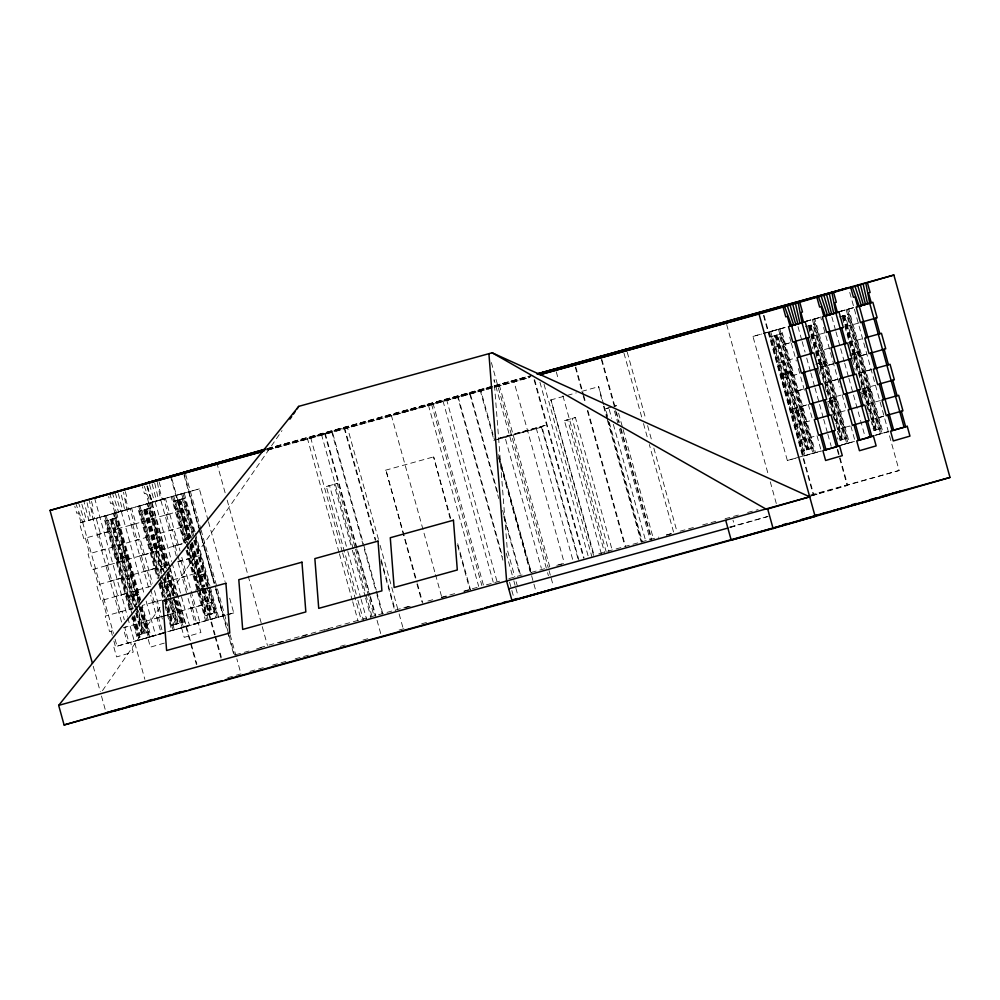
<?xml version="1.0" encoding="UTF-8"?>
<svg xmlns="http://www.w3.org/2000/svg" width="1000" height="1000" viewBox="0 0 1000 1000"><rect width="100%" height="100%" fill="white"/><g stroke="black" fill="none" stroke-linecap="round" stroke-linejoin="round"><path stroke-width="0.75" stroke-dasharray="5 3.75" d="M102.463 690.662L160.85 606.112M167.037 597.15L282 430.637M492.663 386.512L457.55 396.662L503.675 562.987M494.162 386.075L513.65 380.45L563.938 561.763M266.837 449.663L532.863 375.4M116.55 512.625L103.562 516.35L130.15 612.2M150.375 502.85L137.387 506.575L157.325 578.462M75.625 503.013L82.613 522.15L131.688 508.425L152.413 583.162M109.45 493.237L116.438 512.375L165.525 498.65L180.025 550.962M144.275 486.2L150.275 502.6L199.35 488.875L208.05 520.262M117.35 558.05L106.975 520.625L117.125 517.712L140.1 600.562M151.175 548.275L140.8 510.85L150.95 507.938L167 565.812M185.012 538.5L174.625 501.075L184.775 498.162L194.325 532.587M795.612 458.212L787.35 460.5L752.95 336.45L761.875 333.875M768.1 332.262L781.075 328.537L815.487 452.587L802.5 456.312L821.538 451.037M804.5 321.775L814.912 318.762L849.312 442.812L837.812 446.1M838.325 311.988L848.737 308.988L883.138 433.038L871.637 436.325M593.55 555.438L550.975 399.9L594.075 555.288M770.212 336.9L781.65 333.625L813.363 447.95L801.925 451.225L770.212 336.9L771.513 336.538L781.888 373.963L792.025 371.037L780.6 374.312L783.175 373.6M805.337 326.763L815.487 323.85L847.188 438.175L838.325 440.737L837.5 437.738M839.163 316.988L849.312 314.075L881.012 428.4L872.163 430.962M603.65 404.613L598.675 386.688L601.888 400.288M131.15 524.875L134.275 523.975L129.975 508.462L113.287 513.288L117.587 528.8L152.1 519.075M164.975 515.1L168.1 514.2L163.8 498.688L147.113 503.512L151.412 519.025L185.925 509.3M101.625 550.15L104.738 549.25L109.038 564.763L105.925 565.662M135.45 540.375L138.575 539.475L142.875 554.987L139.75 555.887L160.7 550.087M169.275 530.6L172.4 529.7L176.7 545.212L173.575 546.112L185.55 542.8M356.238 594.288L326.362 486.538L337.275 483.425L355.112 547.775M415.288 578L385.925 470.1L417.05 582.337M450.637 518.25L433.625 456.887L450.112 518.4M504.825 436.6L497.4 438.738L546.625 425.012L504.825 436.6L541.35 568.288M493.787 440.4L542.013 427.038L578.95 560.237M601.375 553.875L564.438 420.675L575.413 417.55L612.35 550.737M607.587 416.287L605.513 408.812L611.938 406.95M613.925 406.413L616.487 405.675L614.312 406.275M121.175 558.362L127.863 556.462L117.725 559.375L127.912 596.15M155 548.587L161.7 546.688L151.55 549.6L158.887 576.087M189.5 538.638L185.375 539.825L186.188 542.775M855.938 354.012L852.738 354.9L852.375 353.575L859.688 351.488L849.538 354.412M815.713 364.188L825.863 361.262L818.538 363.35L821.737 362.463M849.912 355.737L860.062 352.825L857.475 353.537M167.475 564.625L164.312 565.538L165.087 568.362M186.475 592.638L177.875 561.613L181 560.712L185.3 576.225L182.175 577.125M824.987 402.65L836.425 399.375L833.85 400.087M858.825 392.875L870.263 389.6L867.675 390.312M829.312 402.863L836.8 400.7L834.225 401.425M861.85 393.45L870.625 390.925L868.05 391.65M118.825 612.188L121.95 611.275L124.288 619.738M152.65 602.413L155.775 601.5L160.075 617.013L156.95 617.913L177.9 612.112M126.25 626.788L124.688 627.238L128.988 642.738M132.4 617.325L137.387 635.312L148.825 632.038L141.762 606.562M164.988 603.062L171.213 625.538L182.65 622.263L175.588 596.788M198.812 593.275L205.05 615.763L216.488 612.487L209.412 587.013M115.062 639.15L117.013 646.2L166.1 632.487M150.838 636.425L199.925 622.7L181.688 556.95M184.675 626.65L233.75 612.925L228.775 595M787.35 460.5L797.763 457.5M164.312 643.112L150.4 647.138L147.688 637.337L162.812 632.962L158.512 617.463M259.975 647.663L265.963 645.938M558.7 564.888L564.35 563.263L553.85 566.163M598.787 553.8L604.675 552.1M666.475 535.062L672.663 533.312M812.987 495.288L817.038 494.113L811.1 495.75M810.875 495.988L847.175 485.538L836.787 448.075M811.175 495.5L899.125 470.513L849.262 290.7M730.575 527.288L767.962 516.487M227.738 677.675L240.987 673.85L236.838 658.85M267.65 448.512L528.075 376.375M267.75 448.562L492.663 386.262M494.162 385.85L531.562 375.487M267.413 449.062L480.662 389.975L494.425 439.6M267 449.325L332.2 431.25L363.363 543.638M267.538 449.475L530.35 376.838M267 450.238L529.412 377.537M268.762 449.812L530.05 377.438M176.312 555.975L160.675 499.588L199.35 488.875M839.875 311.438L854.725 307.325M840.413 311.388L855.638 307.1M165.525 498.65L124.763 509.975L120.913 492.95M806.05 321.213L821.8 316.875M806 321.35L821.55 317.025M131.688 508.425L88.863 520.35L84.1 502.075M763.35 333.45L786.475 327.062M752.95 336.45L761.812 334M763.288 333.587L786.812 327.025M174.625 501.075L175.925 500.725L188.3 545.35M184.775 498.162L183.487 498.512L193.863 535.938L183.713 538.85L186.3 538.138M841.988 316.15L845.188 315.262L876.9 429.588L873.7 430.487L871.2 421.488M140.8 510.85L142.088 510.5L161 578.663M150.95 507.938L149.662 508.288L160.037 545.712M808.162 325.925L811.363 325.037L843.062 439.363L839.875 440.262L837.375 431.262M117.125 517.712L115.825 518.075L126.213 555.487M106.975 520.625L108.263 520.275L133.737 612.112M550.462 400.05L576.312 392.875M581.763 391.375L598.675 386.688M845.625 326.675L859.087 322.938M811.8 336.45L825.263 332.713M118.263 528.85L97.325 534.65L100.438 533.75L96.137 518.237L79.45 523.062L83.75 538.575L107.863 531.85M785.387 344.038L791.363 342.388M774.975 347.05L791.438 342.488M605.513 408.812L608.787 407.9M326.362 486.538L329.575 485.65L347.413 550M337.275 483.425L334.062 484.312L351.912 548.663M575.413 417.55L572.137 418.45L609.075 551.65M385.4 470.25L433.625 456.887M497.3 439.425L542.013 427.038M564.438 420.675L567.712 419.775L604.65 552.962M190.225 524.8L155.712 534.525L160.012 550.037L184.112 543.312M848.425 342.587L861.9 338.862M156.4 534.575L121.888 544.3L126.188 559.812L150.287 553.088M816.1 351.95L829.5 348.113M122.575 544.35L88.05 554.075L92.35 569.587L126.875 559.862M779.275 362.562L795.738 358M187.838 537.663L191.038 536.775M852.375 353.575L855.562 352.675M152.463 547.913L149.887 548.625L161.325 545.35L158.75 546.075M154.012 547.438L157.213 546.55M118.637 557.688L116.062 558.4L127.5 555.125L124.913 555.85M120.188 557.212L123.375 556.325M784.712 373.125L787.913 372.238M186.663 539.475L184.088 540.188L188.212 538.987L177.463 500.25L180.662 499.35L191.4 538.1M190.113 538.462L188.825 538.812L178.075 500.062M152.838 549.25L150.262 549.963L157.575 547.875M822.113 363.787L819.525 364.5L826.225 362.6L823.65 363.312M789.825 373.088L792.4 372.375L780.962 375.65L783.538 374.925M119.012 559.025L116.425 559.738L123.75 557.65M785.088 374.45L788.275 373.562M861.637 355.5L867.625 353.85L854.225 357.688M827.812 365.275L833.8 363.625M820.4 367.463L833.863 363.725M783.575 378.062L798.538 373.913M177.875 561.613L198.825 555.812M865.938 371.012L871.925 369.35M177.95 561.725L188.425 558.825M858.525 373.188L871.988 369.462M165 565.588L144.05 571.4L147.175 570.487L151.475 586L148.35 586.9L126.85 509.363L123.525 492.188M832.113 380.788L838.1 379.125M154.588 568.6L130.488 575.312L134.787 590.825L152.9 585.763M824.7 382.962L838.162 379.237M131.175 575.363L110.225 581.175L113.338 580.262L117.65 595.775L114.525 596.675L135.475 590.875M798.288 390.562L804.262 388.9M120.763 578.375L96.65 585.087L100.95 600.6L125.062 593.875M787.875 393.575L804.338 389.012M203.125 571.325L168.612 581.05L166.663 574M862.825 388.7L874.8 385.375M158.825 584L169.3 581.1M829 398.475L840.962 395.15M802.588 406.062L807.075 404.825M792.175 409.075L807.138 404.925M196.863 576.25L194.288 576.962L205.725 573.688L203.15 574.4M198.412 575.775L201.6 574.875M862.938 391.688L866.137 390.788M163.038 586.025L160.463 586.737L171.887 583.462L169.312 584.175M164.575 585.55L167.775 584.65M832.3 400.562L829.112 401.463L835.3 423.775M129.213 595.8L126.625 596.512L138.062 593.237L135.488 593.95M130.75 595.325L133.95 594.425M793.737 411.712L791.162 412.425L802.6 409.15L800.025 409.862M795.288 411.238L798.475 410.337M197.237 577.575L194.65 578.288L206.088 575.025L203.512 575.737M198.775 577.1L201.975 576.213M863.312 393.013L866.5 392.125M169.688 585.513L172.262 584.8L160.825 588.062L163.4 587.35M164.95 586.875L168.15 585.988M829.475 402.788L832.675 401.9M135.85 595.288L138.438 594.575L127 597.837L129.575 597.125M800.387 411.2L802.975 410.475L791.538 413.75L794.112 413.038M131.125 596.65L134.312 595.763M795.65 412.562L798.85 411.675M195.463 590.15L201.438 588.488M867.125 404.2L880.588 400.475M161.7 600.025L142.238 605.413L150.95 636.675L137.963 640.4L131.713 617.85M831.8 414.387L846.762 410.25M133.787 608.038L105.25 616.1L109.55 631.613L115.712 629.862M796.475 424.588L812.938 420.025M211.725 602.337L190.775 608.138L193.9 607.238L190.387 594.55M878.838 417.525L883.325 416.287M201.325 605.337L177.213 612.062L173.7 599.375M871.425 419.712L883.4 416.388M845.013 427.312L849.5 426.062L837.6 429.487M167.488 615.112L143.387 621.838L139.863 609.15M123.188 627.8L144.075 621.888M800.775 440.087L815.738 435.95M216.488 612.487L213.9 613.2L206.838 587.725M881.012 428.4L878.438 429.113L846.737 314.788L848.025 314.425L858.4 351.85M205.05 615.763L207.625 615.05L201.388 592.562M182.65 622.263L180.075 622.975L173.012 597.5M847.188 438.175L844.613 438.888L812.9 324.562L814.188 324.2L824.575 361.625M171.213 625.538L173.8 624.825L161.4 580.138M137.387 635.312L139.963 634.6L134.15 613.612M148.825 632.038L146.25 632.75L138.763 605.775M801.925 451.225L804.5 450.513L772.8 336.188M813.363 447.95L810.788 448.663L779.075 334.338L780.362 333.975L790.738 371.4M233.75 612.925L195.075 623.65L187.65 596.862M875.05 435.275L889.125 431.375M875.725 435.213L889.188 431.488M199.925 622.7L161.25 633.425L150.7 595.363M841.225 445.05L855.3 441.15M838.9 445.825L855.362 441.262M163.337 633.25L127.425 643.2L123.513 629.1M799.137 457.113L821.462 450.925M268.962 645.088L411.413 605.625M427.9 601.062L433.9 599.4M441.4 597.325L456.4 593.162M463.888 591.087L478.888 586.938M486.388 584.862L501.375 580.7M508.875 578.625L523.862 574.475M531.362 572.4L546.362 568.237M607.65 551.263L658.787 537.1M666.312 535.013L673.825 532.938L649.312 444.525M680.1 531.188L695.113 527.038M702.613 524.963L717.613 520.8M725.113 518.725L740.113 514.575M747.613 512.487L758.112 509.588M810.625 495.037L899.125 470.513M248.988 651.025L233.962 655.188L227.725 632.712M256.5 648.938L262.512 647.275M279.037 642.7L285.05 641.025M301.588 636.45L307.6 634.788M324.125 630.2L330.138 628.538M405.425 607.688L411.4 606.025M441.637 597.65L447.612 595.988M464.062 591.438L470.05 589.775M729.362 527.163L769.887 515.925M730.15 527.362L734.65 526.112L732.987 520.112M250.025 671.35L265.075 667.175M272.6 665.088L287.663 660.925M295.188 658.838L310.238 654.663M317.762 652.575L323.787 650.913M340.337 646.325L346.362 644.663M362.925 640.075L368.95 638.4M399.05 630.062L405.075 628.387M421.625 623.812L427.65 622.137M147.35 486.825L152.35 502M112.15 492.463L118.525 511.775M78.325 502.238L84.7 521.55M149.512 484.688L154.438 501.4M115.275 493.062L120.6 511.175M81.85 504.237L86.775 520.95M847.45 309.337L881.85 433.4M858.763 353.175L868.962 389.963M869.338 391.287L879.725 428.762M846.162 309.7L880.562 433.75M844.575 315.438L876.275 429.775M843.9 315.625L854.275 353.038M854.65 354.375L864.85 391.15M865.212 392.475L875.6 429.95M843.288 315.8L853.662 353.212M854.025 354.55L864.225 391.325M864.6 392.663L874.987 430.125M842.613 315.975L853.363 354.725M853.763 356.2L874.312 430.3M842.412 317.65L851.538 350.575M853.55 357.85L857.638 372.562M861.312 385.8L866.213 403.5M866.637 405L869.125 414M852.425 359.8L855.275 370.087M861.762 393.488L863.012 397.987M831.838 316.887L835.575 330.337M835.987 331.838L844.275 361.725M844.688 363.212L848.425 376.675M848.838 378.162L865 436.45M820.6 316.9L821.438 319.887M823.512 327.362L840.088 387.15M842.163 394.625L846.3 409.562M850.863 426.012L855.013 440.95M813.625 319.113L848.025 443.175M824.938 362.95L835.138 399.738M835.512 401.062L845.9 438.537M812.325 319.475L846.737 443.525M810.738 325.213L842.45 439.55M810.075 325.4L820.45 362.812M820.812 364.15L831.012 400.925M831.388 402.25L841.775 439.725M809.45 325.575L819.825 362.987M820.2 364.325L830.4 401.1M830.775 402.438L841.162 439.9M808.787 325.75L819.163 363.175M819.938 365.975L840.487 440.075M808.575 327.425L817.712 360.35M820.138 369.087L824.625 385.275M825.025 386.75L826.663 392.638M809.95 338.375L812.85 348.862M818.6 369.575L820.638 376.925M827.938 403.263L829.188 407.762M837.725 449.412L847.7 485.375M798.012 326.662L801.737 340.112M802.163 341.613L805.062 352.075M806.712 358.05L810.45 371.5M810.863 372.987L814.587 386.45M815.013 387.938L819.15 402.887M819.562 404.375L823.3 417.825M823.713 419.325L827.438 432.775M827.85 434.275L831.175 446.225M789.675 337.137L790.925 341.625M791.338 343.125L796.312 361.05M798.388 368.525L805.013 392.438M808.325 404.4L812.475 419.35M817.038 435.788L821.175 450.725M779.788 328.9L814.2 452.95M791.112 372.725L801.312 409.513M801.675 410.838L812.075 448.312M778.5 329.25L812.9 453.3M776.912 334.988L808.625 449.325M776.237 335.175L786.625 372.587M786.988 373.925L797.188 410.7M797.562 412.025L807.95 449.5M775.625 335.35L786 372.762M786.375 374.1L796.575 410.875M796.938 412.212L807.337 449.675M774.95 335.525L806.663 449.85M770.675 331.55L805.075 455.6M782.25 375.288L792.45 412.062M792.825 413.4L803.213 450.863M769.388 331.9L803.787 455.95M764 315.338L813.875 495.15M763.487 315.487L813.35 495.3M726.65 324.513L768.213 474.363M770.288 481.85L776.938 505.825M627.238 352.212L645.938 419.637M647.6 425.637L651.75 440.613M653.838 448.113L676.688 530.525M623.962 353.113L641.825 417.55M643.487 423.55L647.65 438.525M618.562 413.15L622.712 428.125M623.138 429.613L653.425 538.862M601.888 359.5L614.775 405.95M616.438 411.938L619.35 422.425M621 428.425L651.762 539.312M601.375 359.637L615.087 409.087M615.5 410.588L618.825 422.575M620.487 428.575L651.237 539.462M614.462 411.075L617.775 423.038M619.438 429.025L650.15 539.775M609.212 409.4L611.7 418.375M613.362 424.363L645.725 541.087M609.25 422.275L642.45 542M604.062 406.112L607.788 419.562M608.2 421.05L641.35 540.588M603.538 406.262L606.862 418.212M607.275 419.712L641.25 542.225M575.812 367.075L583.288 394.038M583.7 395.538L585.788 403.038M587.863 410.525L625.675 546.888M575.288 367.225L582.762 394.2M583.175 395.688L585.25 403.188M587.337 410.675L624.738 545.538M556.287 371.863L558.362 379.363M562.925 395.838L606.15 551.675M544.05 384.338L591.85 556.663M539.95 382.25L588.15 556.075M534.625 379.738L584.075 558.062M534.113 379.9L583.562 558.212M541.487 427.188L578.013 558.888M536.213 428.025L573.15 561.213M499.338 385.087L550.037 567.9M491.375 362.575L548.25 567.638M549.075 570.638L550.325 575.138M551.163 578.138L553.462 586.438M546.325 568.188L494.05 379.712L507.287 549.688L514.95 577.312M547.575 572.688L548.4 575.7M498.575 454.562L531.362 572.788M498.875 456.712L531.25 573.45M480.138 390.138L493.85 439.575M498.837 457.562L530.837 572.95M531.613 575.737L533.55 582.737M533.938 584.138L535.875 591.138M498.775 458.363L530.312 572.1M497.612 492.4L470.188 393.5L433.25 404.175L483.537 585.487M502.6 510.387L520.887 576.312M469.675 393.65L498.762 498.55M503.75 516.525L519.95 574.975M516.188 581.763L517.438 586.263M506.188 553.212L513.025 577.863M513.837 580.812L515.087 585.325M515.875 588.162L518.112 596.225M458.062 396.512L502.525 556.85M509.538 582.125L511.475 589.113M511.863 590.513L513.8 597.513M496.938 581.163L446.662 399.837L391.463 415.763L435.087 573.1M442.975 400.875L493.25 582.188M431.562 404.212L481.85 585.525M428.4 405.087L478.675 586.4M457.7 543.688L470.562 590.075M457.587 545.337L470.037 590.225M435.5 574.6L441.737 597.075M417.463 583.837L422.863 603.288M416.95 583.987L421.925 601.95M378.438 539.325L347.262 426.938L307.413 438.413L339 552.3M380.1 545.312L397.962 609.75M399.125 613.95L403.4 629.338M344.575 427.675L375.75 540.062M381.15 559.538L395.275 610.487M344.062 427.825L375.225 540.212M381.05 561.188L394.762 610.638M363.775 545.138L376.25 590.087M376.662 591.587L382.9 614.062M331.625 431.425L376.5 593.263M376.912 594.75L382.312 614.237M325.188 433.325L370.062 595.15M370.487 596.65L375.887 616.138M377.05 620.325L380.925 634.325M324.675 433.462L356.25 547.35M356.675 548.85L369.55 595.3M369.963 596.8L375.375 616.275M355.538 549.275L374.212 616.613M321.463 434.363L365.513 593.2M365.925 594.688L371.75 615.675M352.325 550.163L365.188 596.55M365.6 598.05L371 617.5M347.825 551.5L360.7 597.888M361.112 599.388L366.5 618.837M357.9 600.275L363.3 619.725M310.625 437.525L342.2 551.413M342.625 552.913L361.325 620.337M339.412 553.8L352.287 600.25M352.713 601.75L358.113 621.225M216.775 462.688L225.5 494.162M227.162 500.15L267.462 645.5M208.475 521.763L225.05 581.55M185.688 474.45L200.662 528.425M201.075 529.925L227.688 625.875M230.175 634.862L236.412 657.35M183.775 472.225L198.738 526.188M199.15 527.675L214.9 584.475M215.325 585.975L228.438 633.275M228.837 634.725L234.475 655.037M188.938 491.887L199.725 530.75M200.138 532.238L214.225 583.062M215.888 589.038L223.35 615.938M184.088 475.375L198.637 527.812M199.05 529.312L214.013 583.263M215.675 589.25L227.312 631.213M194.975 531.938L184.2 493.075L171.213 496.8L184.488 544.625M195.4 533.425L209.9 585.737M210.312 587.238L218.6 617.125L205.625 620.85L197.325 590.962M195.525 536.912L209 585.513M182.913 493.438L193.688 532.288M195.35 538.275L208.612 586.1M209.025 587.587L217.312 617.487M195.05 540.212L204.438 574.05M204.8 575.375L208.538 588.862M208.962 590.363L215.188 612.85M181.625 493.787L192.812 534.15M194.475 540.125L216.025 617.837M192.575 536.287L182.2 498.875L173.337 501.438L184.9 543.125M193.762 540.562L206.425 586.225M192.625 542.513L204.887 586.7M205.3 588.2L212.362 613.675L209.175 614.575L189.025 541.938M180.037 499.525L190.413 536.95M192.013 542.688L204.262 586.875M204.688 588.375L211.75 613.862M179.375 499.712L189.75 537.125M191.337 542.875L200.312 575.237M200.688 576.562L203.588 587.062M204.013 588.562L211.075 614.038M178.75 499.888L189.125 537.3M191.125 544.525L199.7 575.413M200.062 576.75L203.812 590.237M204.225 591.737L210.463 614.212M190.463 544.7L202.3 587.413M202.725 588.913L209.788 614.388M171.887 478.888L188.925 540.325M189.35 541.825L201.812 586.775M202.225 588.275L215.113 634.725M215.525 636.225L221.337 657.212M170.487 476.062L188.35 540.5M190.012 546.487L201.238 586.95M201.65 588.45L214.525 634.9M214.95 636.4L221.175 658.875M188.7 546.825L200.975 591.062M173.8 496.087L186.65 542.413M187.062 543.913L199.5 588.75M199.913 590.237L208.2 620.138M186.6 544.237L195.575 576.6M195.95 577.938L198.85 588.425M199.275 589.925L206.337 615.4M172.512 496.438L185.775 544.263M187.425 550.25L206.912 620.487M186.938 550.487L198.4 591.788M186.075 550.363L197.025 589.837M159.137 481.9L161.088 488.9L159.525 489.35L162.237 499.137M166.537 514.65L170.837 530.15M175.138 545.662L177.488 554.125M177.875 555.525L179.438 561.163M183.738 576.675L187.65 590.775M192.338 607.688L196.637 623.188M155.113 501.662L171.7 561.45M172.113 562.938L189.513 625.712M147.438 485.962L169.875 566.875M170.3 568.375L196.887 664.275M146.925 486.112L168.95 565.525M169.363 567.025L190.138 641.95M190.55 643.45L196.375 664.425M150.275 502.6L167.787 565.625M168.2 567.112L184.775 626.9L171.788 630.625L165.15 606.663M168.625 571.7L175.175 595.288M149.088 503.212L166.5 565.975M168.15 571.962L174.375 594.375M176.025 600.363L183.487 627.263M148.713 503.05L145.988 493.263L144.4 493.725L142.45 486.725M153.012 518.562L157.287 534.075M161.612 549.575L165.912 565.075M170.212 580.588L174.513 596.087M178.812 611.6L183.113 627.1M160.4 547.038L166.938 570.575M167.338 572.05L170.6 583.825M170.975 585.15L174.713 598.638M175.125 600.138L181.363 622.625M147.8 503.562L165.625 567.837M167.275 573.812L174.325 599.225M174.375 599.425L182.2 627.612M164.825 568L148.375 508.65L139.512 511.213L158.012 577.913M166.462 573.875L172.6 596M164.513 572.888L146.825 509.125L143.637 510.025L161.312 573.775M164.925 574.35L178.538 623.45L175.338 624.35L168.275 598.862M146.213 509.3L163.487 571.587M165.113 577.475L177.925 623.638M145.538 509.487L155.912 546.9M156.287 548.237L162.812 571.775M164.45 577.65L166.488 585.013M166.85 586.337L169.762 596.838M170.175 598.337L177.25 623.812M144.925 509.663L155.3 547.075M155.675 548.413L162.2 571.95M163.825 577.837L165.875 585.188M166.238 586.525L168.738 595.513M170.4 601.512L176.625 623.987M144.25 509.837L161.525 572.125M163.562 579.487L168.475 597.188M168.888 598.688L175.963 624.163M161.725 575.25L167.862 597.375M139.963 505.863L159.45 576.1M159.863 577.6L165.25 597.025M165.662 598.525L174.375 629.913M160.525 581.962L161.75 586.375M162.113 587.712L165.025 598.2M165.438 599.7L172.512 625.175M138.675 506.213L159.4 580.95M159.812 582.438L173.075 630.262M159.637 583.8L164.562 601.562M158.887 584.1L163.088 599.237M154.488 590.638L162.362 619.025M125.312 491.675L127.25 498.675L125.7 499.125L128.412 508.913M132.713 524.425L137.012 539.925M141.312 555.438L145.612 570.938M150.688 589.263L154.213 601.95M121.287 511.438L144.5 595.138M146.15 601.112L155.688 635.487M116.438 512.375L140.675 599.775M115.262 512.987L139.713 601.163M141.375 607.137L149.662 637.038M114.875 512.825L112.163 503.038L110.562 503.5L108.625 496.5M119.175 528.337L123.462 543.85M127.775 559.35L132.088 574.85M136.387 590.363L140.287 604.45M144.987 621.375L149.288 636.875M126.575 556.812L136.775 593.6M137.15 594.925L138.812 600.925M140.475 606.912L147.537 632.4M113.963 513.337L139.662 606M139.775 606.375L148.375 637.388M138.35 604.275L114.537 518.425L105.688 520.988L130.738 611.337M136.812 604.75L113 518.9L109.812 519.8L134.025 607.15M138.475 610.75L144.713 633.225L141.512 634.125L135.688 613.138M112.387 519.075L136.188 604.925M136.613 606.425L144.088 633.413M111.713 519.263L122.088 556.675M122.463 558.013L132.662 594.788M133.025 596.112L135.938 606.613M136.35 608.112L143.412 633.587M111.1 519.438L121.475 556.85M121.838 558.188L132.037 594.963M132.413 596.3L136.15 609.788M136.562 611.287L142.8 633.763M110.425 519.612L134.65 606.962M136.312 612.962L142.125 633.95M106.137 515.638L132.25 609.788M133.912 615.775L140.538 639.688M128.287 597.487L131.613 609.475M133.688 616.975L138.675 634.95M104.85 515.988L132.2 614.637M132.625 616.125L139.25 640.037M94.575 498L127.4 616.375M127.812 617.875L144.85 679.312M91.487 501.45L93.425 508.45L91.862 508.9L94.588 518.688M98.888 534.2L103.188 549.7M107.487 565.212L111.788 580.712M116.088 596.225L120.388 611.725M121.562 622.05L93.025 519.138L89.425 500.538M82.613 522.15L113.5 633.513M81.05 522.6L78.338 512.812L76.737 513.275L74.8 506.275M85.35 538.112L89.637 553.625M93.95 569.125L98.25 584.625M102.55 600.138L106.85 615.638M111.15 631.15L112.325 635.375M113.888 641.012L115.45 646.65M93.212 666.263L100.288 691.737M101.475 696.025L106.125 712.812M152.125 483.925L156.512 500.8M118.3 493.7L122.688 510.575M154.738 483.175L158.6 500.2M87.088 502.725L90.938 519.75M157.363 482.413L160.675 499.588M130.55 642.288L113.85 647.113L116.575 656.912L133.262 652.087L130.55 642.288M198.2 622.737L181.513 627.562L184.225 637.362L200.912 632.537L198.2 622.737M777.537 334.812L774.338 335.7L806.038 450.037L809.237 449.137L777.537 334.812"/><path stroke-width="1.5" d="M289.938 419.137L291.712 416.575M293.475 414.025L295.238 411.463M297 408.913L298.762 406.35L492.137 352.788L809.712 496.825L58.675 705.375L64.1 724.963L773.112 528.55L950 477.438L893.875 275.038L537.112 373.862M58.675 705.375L298.762 406.35M92.387 663.263L50 510.412L266.15 448.925M537.8 373.975L555.45 368.862M539.312 374.338L626.413 349.212M540.25 374.613L759.013 314.012L893.875 275.038M795.925 341.25L792.8 342.15L788.5 326.637L805.188 321.825L809.488 337.325L795.85 341.138M863.575 321.7L860.462 322.6L856.15 307.087L872.85 302.275L877.15 317.775L863.512 321.587M834.05 346.975L830.925 347.875L835.225 363.387L838.35 362.488M867.875 337.2L864.762 338.1L869.062 353.612L885.75 348.787L881.45 333.288L867.812 337.1M804.525 372.262L801.4 373.162L797.1 357.65L813.787 352.837L818.088 368.338L802.962 372.575M808.825 387.762L805.7 388.675L810 404.175L813.125 403.275M842.65 377.987L839.525 378.888L843.825 394.4L860.512 389.575L856.213 374.075L842.588 377.887M876.475 368.212L873.363 369.113L877.663 384.625L880.775 383.725M817.425 418.775L814.3 419.688L818.6 435.188L835.288 430.363L830.987 414.862L815.863 419.087M851.25 409L848.125 409.913L852.425 425.412L855.55 424.513M885.075 399.225L881.963 400.125L886.263 415.637L889.375 414.738M64.1 724.963L121.025 708.512M126.988 706.787L134.438 704.638M147.85 700.763L152.325 699.475M113.375 711.225L147.15 701.475L106.125 712.812M170.975 694.587L148.625 701.05L186.175 690.638M173.95 693.725L181.4 691.575M434.963 621.8L466.825 612.6M469.8 611.737L474.263 610.45M441.4 620.025L446.4 618.575M484.963 607.863L489.387 606.575M490.863 606.15L499.725 603.587M502.675 602.737L507.1 601.462M513.013 599.75L517.438 598.475M551.462 589.475L512.062 600.862L506.637 581.275L488.913 353.675M552.95 589.05L554.1 588.725M522.075 598.013L555.487 588.362M771.413 528.538L731.213 540.163L725.788 520.575M772.875 528.125L823.438 513.513M824.912 513.088L829.925 511.637M843.825 507.612L831.175 511.275L873.075 499.663M809.712 496.825L766.413 509.312L492.137 352.788M264.75 449.4L94.575 498L264 451.062M537.537 373.825L848.438 287.712L726.237 323.013L539.925 374.625M183.263 472.375L264.925 449.738M537.375 374.15L601.062 356.5M170.487 476.062L264.575 449.988M571.175 365.138L797 302.562M146.613 482.962L263.825 450.487M146.088 483.113L263.038 450.712M538.787 374.513L763.175 312.337M50 510.412L262.762 451.475M859.212 306.087L869.688 303.188L865.812 283.15M858.037 306.462L867.6 303.788L863.112 283.925M824.8 316.05L835.863 312.962L831.988 292.925M825.125 316.012L831.7 314.163L826.575 294.488M790.975 325.825L802.025 322.738L798.162 302.7M791.3 325.788L795.788 324.538L790.037 305.038M833.988 346.875L847.613 343.062L851.912 358.562L836.787 362.788M808.75 387.663L822.387 383.85L826.688 399.35L813.062 403.162M880.713 383.612L894.35 379.8L890.05 364.3L874.912 368.525L870.612 353.162M885.013 399.125L898.65 395.312L902.95 410.812L887.812 415.05M851.188 408.9L864.812 405.087L869.112 420.588L855.487 424.4M867.4 437.525L870.15 436.763M859.788 439.913L870.263 437.013L835.863 312.962M825.962 449.688L836.438 446.788L802.025 322.738M508.713 588.787L727.862 528.075M883.763 495.788L950 477.438M851.8 504.725L856.3 503.475M869.812 499.738L877.312 497.65M880.325 496.825L901.338 491L845.763 507.062L887.65 495.45M814.225 515.788L818.737 514.55M821.225 513.862L826.237 512.463M828.725 511.788L844.262 507.475M782.788 524.75L787.3 523.5M800.6 519.75L829.675 511.688M189.188 689.812L204.2 685.65M207.213 684.812L222.237 680.65M225.238 679.825L483.113 608.387M484.613 607.975L815.138 516.413L759.013 314.012M852.288 287.05L859.275 306.188L893.675 430.238M818.462 296.825L825.45 315.963L859.85 440.012M784.625 306.6L791.625 325.737L826.025 449.787M854.987 286.275L861.363 305.587M821.162 296.05L827.537 315.363M787.337 305.825L793.7 325.138M857.7 285.487L863.438 304.988M823.863 295.262L829.613 314.762M867.412 282.688L870.125 292.475L868.525 292.938L871.25 302.738M875.562 318.238L879.85 333.75M884.15 349.25L888.45 364.762M892.75 380.262L897.05 395.775M901.35 411.275L905.65 426.788M869.688 303.188L904.087 427.238L892.113 430.55L887.825 415.188M857.712 306.637L855 296.85L853.438 297.3L850.725 287.5M862.013 322.15L866.312 337.65M879.225 384.175L883.525 399.675M833.587 292.462L836.3 302.25L834.7 302.712L837.412 312.512M841.737 328.013L846.025 343.525M850.325 359.025L854.625 374.538M858.925 390.037L863.225 405.55M867.525 421.05L871.825 436.562M823.888 316.413L821.175 306.625L819.613 307.075L816.9 297.275M828.188 331.925L832.487 347.425M836.787 362.938L841.087 378.438M845.387 393.95L849.688 409.45M853.988 424.963L858.288 440.462M799.75 302.238L802.475 312.025L800.875 312.488L803.587 322.287M807.913 337.788L812.188 353.3M816.488 368.8L820.788 384.312M825.088 399.812L829.388 415.325M833.688 430.825L837.987 446.337M790.062 326.188L787.35 316.4L785.788 316.85L783.062 307.062M794.362 341.7L798.662 357.2M802.962 372.713L807.262 388.212M811.562 403.725L815.863 419.225M820.163 434.738L824.463 450.238M767.675 508.963L773.112 528.55M860.4 284.713L865.525 304.387M792.75 304.262L797.862 323.938M829.275 293.7L833.775 313.562M795.45 303.475L799.95 323.338M839.013 312.05L822.325 316.863L826.625 332.375L843.312 327.55L839.013 312.05M839.587 445.875L822.9 450.7L825.612 460.487L842.312 455.662L839.587 445.875M873.425 436.1L856.725 440.925L859.45 450.712L876.137 445.887L873.425 436.1M907.25 426.325L890.562 431.15L893.275 440.938L909.963 436.112L907.25 426.325M225.912 583.25L162.738 600.75L166.612 650.5L229.788 633L225.912 583.25M301.962 562.188L238.8 579.688L242.675 629.438L305.837 611.938L301.962 562.188M378.025 541.112L314.862 558.612L318.725 608.362L381.9 590.862L378.025 541.112M453.438 520.225L390.275 537.725L394.137 587.475L457.312 569.975L453.438 520.225"/></g></svg>
